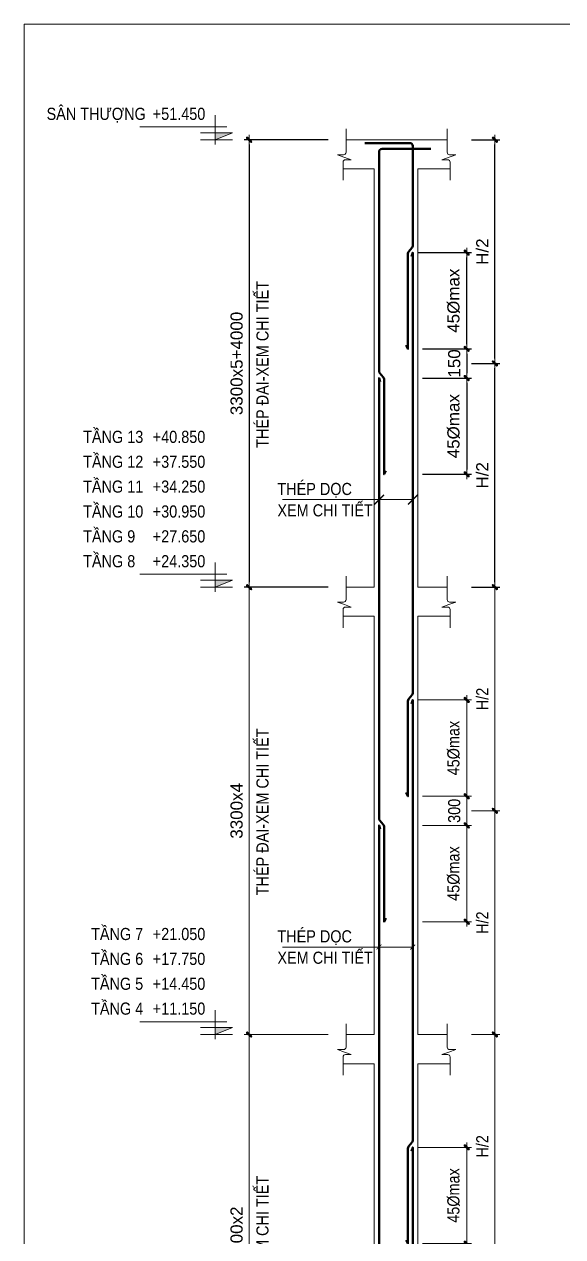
# Model space of a CAD drawing. Header units: millimetres. Extents: x -146909 to 4830753, y -683702 to -336947.
# Drawn here: x 4617779 to 4620549, y -440995 to -434762 of the extents above; entities that cross this region are included whole.
import ezdxf
from ezdxf.enums import TextEntityAlignment as Align

# ---------------------------------------------------------------- set-up
doc = ezdxf.new("R2010")
doc.units = ezdxf.units.MM
doc.header["$MEASUREMENT"] = 0
doc.layers.get('0').update_dxf_attribs({"lineweight": 9})
doc.layers.get('Defpoints').update_dxf_attribs({"color": 10, "lineweight": 0})
for name, color, linetype, lineweight in [('Ap0314_Kh', 253, 'Continuous', 15), ('Ap0315_FL', 145, 'Continuous', 13), ('chunho.q', 1, 'Continuous', 13), ('CTHEP', 4, 'Continuous', 50), ('DBAO', 2, 'Continuous', 13), ('HATCH', 8, 'Continuous', 9), ('KTH', 154, 'Continuous', 9), ('STICK', 1, 'Continuous', 9)]:
    doc.layers.add(name, color=color, linetype=linetype, lineweight=lineweight)
doc.styles.add('Ap_vn_vni.shx', font='vn_vni.shx', dxfattribs={"width": 0.8})
doc.styles.add('arial', font='arial.ttf', dxfattribs={"width": 0.85})
doc.styles.add('TTP-HelCon', font='arial.ttf')
doc.dimstyles.new('Ap_Model', dxfattribs={"dimscale": 100, "dimtxt": 2.5, "dimasz": 1, "dimexe": 1, "dimexo": 1, "dimgap": 1, "dimtad": 1, "dimdec": 0, "dimzin": 3, "dimdsep": 46, "dimtxsty": 'Ap_vn_vni.shx', "dimblk": 'ARCHTICK', "dimcen": 1, "dimdle": 1, "dimclrd": 256, "dimclre": 256, "dimclrt": 7, "dimazin": 2, "dimtfac": 100, "dimtdec": 0, "dimtix": 1, "dimtmove": 2, "dimatfit": 2, "dimldrblk": 'OPEN30', "dimfxl": 1, "dimtolj": 1, "dimtzin": 0, "dimlwd": -1, "dimlwe": -1, "dimarcsym": 0})
doc.dimstyles.new('TTP-25', dxfattribs={"dimscale": 25, "dimtxt": 2.5, "dimasz": 1, "dimexe": 1, "dimexo": 1, "dimgap": 0.09, "dimtad": 0, "dimdec": 4, "dimrnd": 10, "dimzin": 9, "dimdsep": 46, "dimtxsty": 'TTP-HelCon', "dimblk": 'Stick', "dimcen": 0.09, "dimdle": 1.5, "dimclrd": 256, "dimclre": 256, "dimclrt": 1, "dimadec": 0, "dimazin": 0, "dimtfac": 1, "dimtdec": 4, "dimtmove": 0, "dimatfit": 3, "dimldrblk": 'ARCHTICK', "dimfxl": 1, "dimtvp": 1, "dimtolj": 1, "dimtzin": 0, "dimarcsym": 0})
doc.dimstyles.new('TTP-50', dxfattribs={"dimscale": 50, "dimtxt": 2.5, "dimasz": 1, "dimexe": 1, "dimexo": 1, "dimgap": 0.09, "dimtad": 0, "dimdec": 4, "dimzin": 9, "dimdsep": 46, "dimtxsty": 'arial', "dimblk": 'Stick', "dimcen": 0.09, "dimdle": 1.5, "dimclrd": 256, "dimclre": 256, "dimclrt": 1, "dimadec": 0, "dimazin": 0, "dimtfac": 1, "dimtdec": 4, "dimtmove": 0, "dimatfit": 3, "dimldrblk": 'ARCHTICK', "dimfxl": 1, "dimtvp": 1, "dimtolj": 1, "dimtzin": 0, "dimarcsym": 0})

# ---------------------------------------------------------------- blocks, each defined once
blk = doc.blocks.new('Stick')
at = {"layer": 'STICK'}
h = blk.add_hatch(color=256, dxfattribs=at)
edge = h.paths.add_edge_path()
edge.add_line((0.3, 0.5), (-0.5, -0.3))
edge.add_arc((-0.4, -0.4), 0.141, 135, 315)
edge.add_line((-0.3, -0.5), (0.5, 0.3))
edge.add_arc((0.4, 0.4), 0.141, 315, 495)
blk.add_line((1, 0), (-1, 0), dxfattribs=at)
blk.add_lwpolyline([(0.3, 0.5), (-0.5, -0.3, 1), (-0.3, -0.5), (0.5, 0.3, 1), (0.3, 0.5, 1)], format="xyb", dxfattribs=at)
blk = doc.blocks.new('*D133')
at = {"layer": 'Defpoints', "color": 0, "transparency": 16777216}
for p in [(-425, 4600), (-425, 0), (-1287, 0)]:
    blk.add_point(p, dxfattribs=at)
at = {"layer": 'KTH', "lineweight": -2, "transparency": 16777216}
for p, q in [((-475, 4600), (-1337, 4600)), ((-1287, 4550), (-1287, 50)), ((-475, 0), (-1337, 0))]:
    blk.add_line(p, q, dxfattribs=at)
at = {"layer": 'KTH', "lineweight": -2, "transparency": 16777216, "xscale": 50, "yscale": 50, "zscale": 50}
for p, rotation in [((-1287, 4600), 90), ((-1287, 0), 270)]:
    blk.add_blockref('Stick', p, dxfattribs=dict(at, rotation=rotation))
at = {"layer": 'KTH', "color": 1, "transparency": 16777216, "insert": (-1415, 2300), "char_height": 125, "attachment_point": 5, "rotation": 90, "style": 'arial'}
blk.add_mtext('\\A1;{\\W1;3300x4}', dxfattribs=at)
blk = doc.blocks.new('_ArchTick')
at = {"color": 0, "linetype": 'ByBlock', "const_width": 0.15}
blk.add_lwpolyline([(-0.5, -0.5), (0.5, 0.5)], dxfattribs=at)
blk = doc.blocks.new('*D134')
at = {"layer": 'Defpoints', "color": 0, "transparency": 16777216}
for p in [(952, 2300), (1242, 2300), (952, 0)]:
    blk.add_point(p, dxfattribs=at)
at = {"layer": 'KTH', "lineweight": -2, "transparency": 16777216}
for p, q in [((1002, 2300), (1292, 2300)), ((1242, 50), (1242, 2250)), ((1002, 0), (1292, 0))]:
    blk.add_line(p, q, dxfattribs=at)
at = {"layer": 'KTH', "lineweight": -2, "transparency": 16777216, "xscale": 50, "yscale": 50, "zscale": 50}
for p, rotation in [((1242, 2300), 90), ((1242, 0), 270)]:
    blk.add_blockref('Stick', p, dxfattribs=dict(at, rotation=rotation))
at = {"layer": 'KTH', "color": 1, "transparency": 16777216, "insert": (1113, 1150), "char_height": 125, "attachment_point": 5, "rotation": 90, "style": 'arial'}
blk.add_mtext('\\A1;H/2', dxfattribs=at)
blk = doc.blocks.new('*D135')
at = {"layer": 'Defpoints', "color": 0, "transparency": 16777216}
for p in [(952, 4600), (1242, 4600), (952, 2300)]:
    blk.add_point(p, dxfattribs=at)
at = {"layer": 'KTH', "lineweight": -2, "transparency": 16777216}
for p, q in [((1002, 4600), (1292, 4600)), ((1242, 2350), (1242, 4550)), ((1002, 2300), (1292, 2300))]:
    blk.add_line(p, q, dxfattribs=at)
at = {"layer": 'KTH', "lineweight": -2, "transparency": 16777216, "xscale": 50, "yscale": 50, "zscale": 50}
for p, rotation in [((1242, 4600), 90), ((1242, 2300), 270)]:
    blk.add_blockref('Stick', p, dxfattribs=dict(at, rotation=rotation))
at = {"layer": 'KTH', "color": 1, "transparency": 16777216, "insert": (1113, 3450), "char_height": 125, "attachment_point": 5, "rotation": 90, "style": 'arial'}
blk.add_mtext('\\A1;H/2', dxfattribs=at)
blk = doc.blocks.new('*D136')
at = {"layer": 'Defpoints', "color": 0, "transparency": 16777216}
for p in [(448, 2150), (448, 1160), (952, 1160)]:
    blk.add_point(p, dxfattribs=at)
at = {"layer": 'KTH', "lineweight": -2, "transparency": 16777216}
for p, q in [((498, 2150), (1002, 2150)), ((952, 2100), (952, 1210)), ((498, 1160), (1002, 1160))]:
    blk.add_line(p, q, dxfattribs=at)
at = {"layer": 'KTH', "lineweight": -2, "transparency": 16777216, "xscale": 50, "yscale": 50, "zscale": 50}
for p, rotation in [((952, 2150), 90), ((952, 1160), 270)]:
    blk.add_blockref('Stick', p, dxfattribs=dict(at, rotation=rotation))
at = {"layer": 'KTH', "color": 1, "transparency": 16777216, "insert": (817, 1655), "char_height": 125, "attachment_point": 5, "rotation": 90, "style": 'arial'}
blk.add_mtext('\\A1;45%%Cmax', dxfattribs=at)
blk = doc.blocks.new('*D137')
at = {"layer": 'Defpoints', "color": 0, "transparency": 16777216}
for p in [(397, 3440), (952, 3440), (448, 2450)]:
    blk.add_point(p, dxfattribs=at)
at = {"layer": 'KTH', "lineweight": -2, "transparency": 16777216}
for p, q in [((447, 3440), (1002, 3440)), ((952, 2500), (952, 3390)), ((498, 2450), (1002, 2450))]:
    blk.add_line(p, q, dxfattribs=at)
at = {"layer": 'KTH', "lineweight": -2, "transparency": 16777216, "xscale": 50, "yscale": 50, "zscale": 50}
for p, rotation in [((952, 3440), 90), ((952, 2450), 270)]:
    blk.add_blockref('Stick', p, dxfattribs=dict(at, rotation=rotation))
at = {"layer": 'KTH', "color": 1, "transparency": 16777216, "insert": (817, 2945), "char_height": 125, "attachment_point": 5, "rotation": 90, "style": 'arial'}
blk.add_mtext('\\A1;45%%Cmax', dxfattribs=at)
blk = doc.blocks.new('*D138')
at = {"layer": 'Defpoints', "color": 0, "transparency": 16777216}
for p in [(448, 2450), (448, 2150), (952, 2150)]:
    blk.add_point(p, dxfattribs=at)
at = {"layer": 'KTH', "lineweight": -2, "transparency": 16777216}
for p, q in [((498, 2450), (1002, 2450)), ((952, 2400), (952, 2200)), ((498, 2150), (1002, 2150))]:
    blk.add_line(p, q, dxfattribs=at)
at = {"layer": 'KTH', "lineweight": -2, "transparency": 16777216, "xscale": 50, "yscale": 50, "zscale": 50}
for p, rotation in [((952, 2450), 90), ((952, 2150), 270)]:
    blk.add_blockref('Stick', p, dxfattribs=dict(at, rotation=rotation))
at = {"layer": 'KTH', "color": 1, "transparency": 16777216, "insert": (824, 2300), "char_height": 125, "attachment_point": 5, "rotation": 90, "style": 'arial'}
blk.add_mtext('\\A1;300', dxfattribs=at)
blk = doc.blocks.new('SZDFDG')
at = {"layer": 'DBAO'}
for p, q in [((0, -48), (0, 252)), ((120, 132), (-775, 132)), ((180, 72), (-150, 72)), ((180, 0), (-150, 0)), ((0, 0), (180, 72))]:
    blk.add_line(p, q, dxfattribs=at)
at = {"layer": 'HATCH'}
blk.add_solid([(0, 0), (180, 72), (0, 72)], dxfattribs=at)
blk = doc.blocks.new('*D139')
at = {"layer": 'Defpoints', "color": 0, "transparency": 16777216}
for p in [(-425, 4600), (-425, 0), (-1287, 0)]:
    blk.add_point(p, dxfattribs=at)
at = {"layer": 'KTH', "lineweight": -2, "transparency": 16777216}
for p, q in [((-475, 4600), (-1337, 4600)), ((-1287, 4550), (-1287, 50)), ((-475, 0), (-1337, 0))]:
    blk.add_line(p, q, dxfattribs=at)
at = {"layer": 'KTH', "lineweight": -2, "transparency": 16777216, "xscale": 50, "yscale": 50, "zscale": 50}
for p, rotation in [((-1287, 4600), 90), ((-1287, 0), 270)]:
    blk.add_blockref('Stick', p, dxfattribs=dict(at, rotation=rotation))
at = {"layer": 'KTH', "color": 1, "transparency": 16777216, "insert": (-1415, 2300), "char_height": 125, "attachment_point": 5, "rotation": 90, "style": 'arial'}
blk.add_mtext('\\A1;{\\W1;3400+3300x2}', dxfattribs=at)
blk = doc.blocks.new('*D140')
at = {"layer": 'Defpoints', "color": 0, "transparency": 16777216}
for p in [(952, 2300), (1242, 2300), (952, 0)]:
    blk.add_point(p, dxfattribs=at)
at = {"layer": 'KTH', "lineweight": -2, "transparency": 16777216}
for p, q in [((1002, 2300), (1292, 2300)), ((1242, 50), (1242, 2250)), ((1002, 0), (1292, 0))]:
    blk.add_line(p, q, dxfattribs=at)
at = {"layer": 'KTH', "lineweight": -2, "transparency": 16777216, "xscale": 50, "yscale": 50, "zscale": 50}
for p, rotation in [((1242, 2300), 90), ((1242, 0), 270)]:
    blk.add_blockref('Stick', p, dxfattribs=dict(at, rotation=rotation))
at = {"layer": 'KTH', "color": 1, "transparency": 16777216, "insert": (1113, 1150), "char_height": 125, "attachment_point": 5, "rotation": 90, "style": 'arial'}
blk.add_mtext('\\A1;H/2', dxfattribs=at)
blk = doc.blocks.new('*D141')
at = {"layer": 'Defpoints', "color": 0, "transparency": 16777216}
for p in [(952, 4600), (1242, 4600), (952, 2300)]:
    blk.add_point(p, dxfattribs=at)
at = {"layer": 'KTH', "lineweight": -2, "transparency": 16777216}
for p, q in [((1002, 4600), (1292, 4600)), ((1242, 2350), (1242, 4550)), ((1002, 2300), (1292, 2300))]:
    blk.add_line(p, q, dxfattribs=at)
at = {"layer": 'KTH', "lineweight": -2, "transparency": 16777216, "xscale": 50, "yscale": 50, "zscale": 50}
for p, rotation in [((1242, 4600), 90), ((1242, 2300), 270)]:
    blk.add_blockref('Stick', p, dxfattribs=dict(at, rotation=rotation))
at = {"layer": 'KTH', "color": 1, "transparency": 16777216, "insert": (1113, 3450), "char_height": 125, "attachment_point": 5, "rotation": 90, "style": 'arial'}
blk.add_mtext('\\A1;H/2', dxfattribs=at)
blk = doc.blocks.new('*D142')
at = {"layer": 'Defpoints', "color": 0, "transparency": 16777216}
for p in [(448, 2150), (448, 1160), (952, 1160)]:
    blk.add_point(p, dxfattribs=at)
at = {"layer": 'KTH', "lineweight": -2, "transparency": 16777216}
for p, q in [((498, 2150), (1002, 2150)), ((952, 2100), (952, 1210)), ((498, 1160), (1002, 1160))]:
    blk.add_line(p, q, dxfattribs=at)
at = {"layer": 'KTH', "lineweight": -2, "transparency": 16777216, "xscale": 50, "yscale": 50, "zscale": 50}
for p, rotation in [((952, 2150), 90), ((952, 1160), 270)]:
    blk.add_blockref('Stick', p, dxfattribs=dict(at, rotation=rotation))
at = {"layer": 'KTH', "color": 1, "transparency": 16777216, "insert": (817, 1655), "char_height": 125, "attachment_point": 5, "rotation": 90, "style": 'arial'}
blk.add_mtext('\\A1;45%%Cmax', dxfattribs=at)
blk = doc.blocks.new('*D143')
at = {"layer": 'Defpoints', "color": 0, "transparency": 16777216}
for p in [(397, 3440), (952, 3440), (448, 2450)]:
    blk.add_point(p, dxfattribs=at)
at = {"layer": 'KTH', "lineweight": -2, "transparency": 16777216}
for p, q in [((447, 3440), (1002, 3440)), ((952, 2500), (952, 3390)), ((498, 2450), (1002, 2450))]:
    blk.add_line(p, q, dxfattribs=at)
at = {"layer": 'KTH', "lineweight": -2, "transparency": 16777216, "xscale": 50, "yscale": 50, "zscale": 50}
for p, rotation in [((952, 3440), 90), ((952, 2450), 270)]:
    blk.add_blockref('Stick', p, dxfattribs=dict(at, rotation=rotation))
at = {"layer": 'KTH', "color": 1, "transparency": 16777216, "insert": (817, 2945), "char_height": 125, "attachment_point": 5, "rotation": 90, "style": 'arial'}
blk.add_mtext('\\A1;45%%Cmax', dxfattribs=at)
blk = doc.blocks.new('*D144')
at = {"layer": 'Defpoints', "color": 0, "transparency": 16777216}
for p in [(448, 2450), (448, 2150), (952, 2150)]:
    blk.add_point(p, dxfattribs=at)
at = {"layer": 'KTH', "lineweight": -2, "transparency": 16777216}
for p, q in [((498, 2450), (1002, 2450)), ((952, 2400), (952, 2200)), ((498, 2150), (1002, 2150))]:
    blk.add_line(p, q, dxfattribs=at)
at = {"layer": 'KTH', "lineweight": -2, "transparency": 16777216, "xscale": 50, "yscale": 50, "zscale": 50}
for p, rotation in [((952, 2450), 90), ((952, 2150), 270)]:
    blk.add_blockref('Stick', p, dxfattribs=dict(at, rotation=rotation))
at = {"layer": 'KTH', "color": 1, "transparency": 16777216, "insert": (824, 2300), "char_height": 125, "attachment_point": 5, "rotation": 90, "style": 'arial'}
blk.add_mtext('\\A1;300', dxfattribs=at)
blk = doc.blocks.new('*D304')
at = {"layer": 'Defpoints', "color": 0, "transparency": 16777216}
for p in [(4619366.2, -435355.8), (4618935.1, -437655.8), (4619366.2, -437655.8)]:
    blk.add_point(p, dxfattribs=at)
at = {"layer": 'KTH', "lineweight": -2, "transparency": 16777216}
for p, q in [((4619341.2, -435355.8), (4618910.1, -435355.8)), ((4618935.1, -435380.8), (4618935.1, -437630.8)), ((4619341.2, -437655.8), (4618910.1, -437655.8))]:
    blk.add_line(p, q, dxfattribs=at)
at = {"layer": 'KTH', "lineweight": -2, "transparency": 16777216, "xscale": 25, "yscale": 25, "zscale": 25}
for p, rotation in [((4618935.1, -435355.8), 90), ((4618935.1, -437655.8), 270)]:
    blk.add_blockref('Stick', p, dxfattribs=dict(at, rotation=rotation))
at = {"layer": 'KTH', "color": 1, "transparency": 16777216, "insert": (4618871.2, -436505.8), "char_height": 62.5, "attachment_point": 5, "rotation": 90, "style": 'TTP-HelCon'}
blk.add_mtext('\\A1;3300x5+4000', dxfattribs=at)
blk = doc.blocks.new('*D305')
at = {"layer": 'Defpoints', "color": 0, "transparency": 16777216}
for p in [(4620054.4, -436505.8), (4620199.6, -436505.8), (4620054.4, -437655.8)]:
    blk.add_point(p, dxfattribs=at)
at = {"layer": 'KTH', "lineweight": -2, "transparency": 16777216}
for p, q in [((4620079.4, -436505.8), (4620224.6, -436505.8)), ((4620199.6, -437630.8), (4620199.6, -436530.8)), ((4620079.4, -437655.8), (4620224.6, -437655.8))]:
    blk.add_line(p, q, dxfattribs=at)
at = {"layer": 'KTH', "lineweight": -2, "transparency": 16777216, "xscale": 25, "yscale": 25, "zscale": 25}
for p, rotation in [((4620199.6, -436505.8), 90), ((4620199.6, -437655.8), 270)]:
    blk.add_blockref('Stick', p, dxfattribs=dict(at, rotation=rotation))
at = {"layer": 'KTH', "color": 1, "transparency": 16777216, "insert": (4620134.9, -437080.8), "char_height": 62.5, "attachment_point": 5, "rotation": 90, "style": 'TTP-HelCon'}
blk.add_mtext('\\A1;H/2', dxfattribs=at)
blk = doc.blocks.new('*D306')
at = {"layer": 'Defpoints', "color": 0, "transparency": 16777216}
for p in [(4620054.4, -435355.8), (4620199.6, -435355.8), (4620054.4, -436505.8)]:
    blk.add_point(p, dxfattribs=at)
at = {"layer": 'KTH', "lineweight": -2, "transparency": 16777216}
for p, q in [((4620079.4, -435355.8), (4620224.6, -435355.8)), ((4620199.6, -436480.8), (4620199.6, -435380.8)), ((4620079.4, -436505.8), (4620224.6, -436505.8))]:
    blk.add_line(p, q, dxfattribs=at)
at = {"layer": 'KTH', "lineweight": -2, "transparency": 16777216, "xscale": 25, "yscale": 25, "zscale": 25}
for p, rotation in [((4620199.6, -435355.8), 90), ((4620199.6, -436505.8), 270)]:
    blk.add_blockref('Stick', p, dxfattribs=dict(at, rotation=rotation))
at = {"layer": 'KTH', "color": 1, "transparency": 16777216, "insert": (4620134.9, -435930.8), "char_height": 62.5, "attachment_point": 5, "rotation": 90, "style": 'TTP-HelCon'}
blk.add_mtext('\\A1;H/2', dxfattribs=at)
blk = doc.blocks.new('*D307')
at = {"layer": 'Defpoints', "color": 0, "transparency": 16777216}
for p in [(4619802.5, -436580.8), (4619802.5, -437075.8), (4620054.4, -437075.8)]:
    blk.add_point(p, dxfattribs=at)
at = {"layer": 'KTH', "lineweight": -2, "transparency": 16777216}
for p, q in [((4619827.5, -436580.8), (4620079.4, -436580.8)), ((4620054.4, -436605.8), (4620054.4, -437050.8)), ((4619827.5, -437075.8), (4620079.4, -437075.8))]:
    blk.add_line(p, q, dxfattribs=at)
at = {"layer": 'KTH', "lineweight": -2, "transparency": 16777216, "xscale": 25, "yscale": 25, "zscale": 25}
for p, rotation in [((4620054.4, -436580.8), 90), ((4620054.4, -437075.8), 270)]:
    blk.add_blockref('Stick', p, dxfattribs=dict(at, rotation=rotation))
at = {"layer": 'KTH', "color": 1, "transparency": 16777216, "insert": (4619987.1, -436828.3), "char_height": 62.5, "attachment_point": 5, "rotation": 90, "style": 'TTP-HelCon'}
blk.add_mtext('\\A1;45%%Cmax', dxfattribs=at)
blk = doc.blocks.new('*D308')
at = {"layer": 'Defpoints', "color": 0, "transparency": 16777216}
for p in [(4619777.2, -435935.8), (4620054.4, -435935.8), (4619802.5, -436430.8)]:
    blk.add_point(p, dxfattribs=at)
at = {"layer": 'KTH', "lineweight": -2, "transparency": 16777216}
for p, q in [((4619802.2, -435935.8), (4620079.4, -435935.8)), ((4620054.4, -436405.8), (4620054.4, -435960.8)), ((4619827.5, -436430.8), (4620079.4, -436430.8))]:
    blk.add_line(p, q, dxfattribs=at)
at = {"layer": 'KTH', "lineweight": -2, "transparency": 16777216, "xscale": 25, "yscale": 25, "zscale": 25}
for p, rotation in [((4620054.4, -435935.8), 90), ((4620054.4, -436430.8), 270)]:
    blk.add_blockref('Stick', p, dxfattribs=dict(at, rotation=rotation))
at = {"layer": 'KTH', "color": 1, "transparency": 16777216, "insert": (4619987.1, -436183.3), "char_height": 62.5, "attachment_point": 5, "rotation": 90, "style": 'TTP-HelCon'}
blk.add_mtext('\\A1;45%%Cmax', dxfattribs=at)
blk = doc.blocks.new('*D309')
at = {"layer": 'Defpoints', "color": 0, "transparency": 16777216}
for p in [(4619802.5, -436430.8), (4619802.5, -436580.8), (4620054.4, -436580.8)]:
    blk.add_point(p, dxfattribs=at)
at = {"layer": 'KTH', "lineweight": -2, "transparency": 16777216}
for p, q in [((4619827.5, -436430.8), (4620079.4, -436430.8)), ((4620054.4, -436455.8), (4620054.4, -436555.8)), ((4619827.5, -436580.8), (4620079.4, -436580.8))]:
    blk.add_line(p, q, dxfattribs=at)
at = {"layer": 'KTH', "lineweight": -2, "transparency": 16777216, "xscale": 25, "yscale": 25, "zscale": 25}
for p, rotation in [((4620054.4, -436430.8), 90), ((4620054.4, -436580.8), 270)]:
    blk.add_blockref('Stick', p, dxfattribs=dict(at, rotation=rotation))
at = {"layer": 'KTH', "color": 1, "transparency": 16777216, "insert": (4619990.6, -436505.8), "char_height": 62.5, "attachment_point": 5, "rotation": 90, "style": 'TTP-HelCon'}
blk.add_mtext('\\A1;150', dxfattribs=at)
blk = doc.blocks.new('MC 4-8')
at = {"layer": 'Ap0314_Kh'}
for points in [[(-319.91798, 4183.06887), (-319.91798, 4369.52893, -0.4142135624), (-294.91798, 4394.52893), (-235.98547, 4394.52893), (-306.58991, 4420.14984), (-377.19435, 4445.77074), (-314.91798, 4445.77074, 0.4142135624), (-289.91798, 4470.77074), (-289.91798, 4711.23647)], [(781.24606, 4183.06887), (781.24606, 4369.52893, 0.4142135624), (756.24606, 4394.52893), (697.31354, 4394.52893), (767.91798, 4420.14984), (838.52242, 4445.77074), (776.24606, 4445.77074, -0.4142135624), (751.24606, 4470.77074), (751.24606, 4711.23647)]]:
    blk.add_lwpolyline(points, format="xyb", dxfattribs=at)
at = {"layer": 'CTHEP', "ltscale": 0.02}
for points in [[(119.43714, 1197.15407), (101.13953, 1160), (101.12191, 2139.03118, 0.1768389138), (94.06456, 2158.36029), (57.62711, 2201.60847, -0.1768435065), (50.56976, 2220.9381), (50.56976, 4599.96989), (50.56976, 4599.96989)], [(328.56077, 2487.13902), (346.85839, 2449.98495), (346.85707, 3429.05171, -0.1769016467), (353.91871, 3448.38654), (390.36859, 3491.62999, 0.1769007594), (397.43024, 3510.96472), (397.43024, 4599.96989), (397.43024, 4599.96989)]]:
    blk.add_lwpolyline(points, format="xyb", dxfattribs=at)
for points in [[(397.43024, 0), (397.43024, 3440), (382.57149, 3400.48024)], [(50.56976, 0), (50.56976, 2149.98495), (60.87351, 2110.46519)]]:
    blk.add_lwpolyline(points, dxfattribs=at)
at = {"layer": 'DBAO'}
for p, q in [((-289.91798, 4599.96989), (0, 4599.96989)), ((751.24606, 4599.96989), (448, 4599.96989)), ((-319.91798, 4299.96989), (0, 4299.96989)), ((0, 4299.96989), (0, 0)), ((448, 4299.96989), (448, 0)), ((781.24606, 4299.96989), (448, 4299.96989))]:
    blk.add_line(p, q, dxfattribs=at)
at = {"layer": 'KTH'}
blk.add_blockref('SZDFDG', (-1637.3702, 0), dxfattribs=at)
at = {"layer": 'chunho.q', "lineweight": 18, "style": 'arial', "width": 0.85}
blk.add_text('THÉP ĐAI-XEM CHI TIẾT ', height=125, rotation=90, dxfattribs=at).set_placement((-1087.09319, 1432.16481))
at = {"layer": 'chunho.q', "color": 51, "style": 'arial', "width": 0.85}
for s, p in [('TẦNG 7', (-2912.14528, 971.23026)), ('TẦNG 6', (-2912.14528, 715.48684)), ('TẦNG 5', (-2912.14528, 459.74342)), ('TẦNG 4', (-2912.14528, 204))]:
    blk.add_text(s, height=125, dxfattribs=at).set_placement(p)
at = {"layer": 'chunho.q', "color": 1, "style": 'arial', "width": 0.85}
for s, p in [('+21.050', (-1737.23539, 971.23026)), ('+17.750', (-1737.23539, 715.48684)), ('+14.450', (-1737.23539, 459.74342)), ('+11.150', (-1737.23539, 204))]:
    blk.add_text(s, height=125, dxfattribs=at).set_placement(p, align=Align.RIGHT)
for s, p in [('THÉP DỌC', (-995.54581, 946.93827)), ('XEM CHI TIẾT', (-995.54581, 727.27239))]:
    blk.add_text(s, height=125, dxfattribs=at).set_placement(p)
at = {"layer": 'KTH'}
for base, p1, p2, angle, text, picture, middle in [((-1286.84507, 0), (-424.66696, 4599.96989), (-424.66696, 0), 270, '{\\W1;3300x4}', '*D133', (-1414.57358, 2299.98495)), ((1242.06169, 4599.96989), (951.77842, 2299.98495), (951.77842, 4599.96989), 90, 'H/2', '*D135', (1112.79839, 3449.97742)), ((951.77842, 3440), (448, 2449.98495), (397.43024, 3440), 90, '45%%Cmax', '*D137', (817.14336, 2944.99247)), ((1242.06169, 2299.98495), (951.77842, 0), (951.77842, 2299.98495), 90, 'H/2', '*D134', (1112.79839, 1149.99247)), ((951.77842, 1160), (448, 2149.98495), (448, 1160), 90, '45%%Cmax', '*D136', (817.14336, 1654.99247))]:
    dim = blk.add_linear_dim(base=base, p1=p1, p2=p2, angle=angle, text=text, dimstyle='TTP-50', dxfattribs=at)
    dim.commit()
    dim.dimension.update_dxf_attribs({"geometry": picture, "text_midpoint": middle})
dim = blk.add_linear_dim(base=(951.77842, 2149.98495), p1=(448, 2449.98495), p2=(448, 2149.98495), angle=90, dimstyle='TTP-50', dxfattribs=at)
dim.commit()
dim.dimension.update_dxf_attribs({"geometry": '*D138', "text_midpoint": (824.04991, 2299.98495)})
at = {"layer": 'Ap0315_FL'}
for points in [[(397.43024, 899.81205), (-944.78449, 899.81205)], [(50.56976, 899.81205), (-944.78449, 899.81205)]]:
    blk.add_leader(points, dimstyle='Ap_Model', override={"dimasz": 0.5, "dimgap": 1, "dimtad": 0, "dimldrblk": 'ArchTick'}, dxfattribs=at)
blk = doc.blocks.new('MC 1-4')
at = {"layer": 'Ap0314_Kh'}
for points in [[(-319.91798, 4183.06887), (-319.91798, 4369.52893, -0.4142135624), (-294.91798, 4394.52893), (-235.98547, 4394.52893), (-306.58991, 4420.14984), (-377.19435, 4445.77074), (-314.91798, 4445.77074, 0.4142135624), (-289.91798, 4470.77074), (-289.91798, 4711.23647)], [(781.24606, 4183.06887), (781.24606, 4369.52893, 0.4142135624), (756.24606, 4394.52893), (697.31354, 4394.52893), (767.91798, 4420.14984), (838.52242, 4445.77074), (776.24606, 4445.77074, -0.4142135624), (751.24606, 4470.77074), (751.24606, 4711.23647)]]:
    blk.add_lwpolyline(points, format="xyb", dxfattribs=at)
at = {"layer": 'CTHEP', "ltscale": 0.02}
for points in [[(119.43714, 1197.15407), (101.13953, 1160), (101.12191, 2139.03118, 0.1768389138), (94.06456, 2158.36029), (57.62711, 2201.60847, -0.1768435065), (50.56976, 2220.9381), (50.56976, 4599.96989), (50.56976, 4599.96989)], [(328.56077, 2487.13902), (346.85839, 2449.98495), (346.85707, 3429.05171, -0.1769016467), (353.91871, 3448.38654), (390.36859, 3491.62999, 0.1769007594), (397.43024, 3510.96472), (397.43024, 4599.96989), (397.43024, 4599.96989)]]:
    blk.add_lwpolyline(points, format="xyb", dxfattribs=at)
for points in [[(397.43024, 0), (397.43024, 3440), (382.57149, 3400.48024)], [(50.56976, 0), (50.56976, 2149.98495), (60.87351, 2110.46519)]]:
    blk.add_lwpolyline(points, dxfattribs=at)
at = {"layer": 'DBAO'}
for p, q in [((-289.91798, 4599.96989), (0, 4599.96989)), ((751.24606, 4599.96989), (448, 4599.96989)), ((-319.91798, 4299.96989), (0, 4299.96989)), ((0, 4299.96989), (0, 0)), ((448, 4299.96989), (448, 0)), ((781.24606, 4299.96989), (448, 4299.96989))]:
    blk.add_line(p, q, dxfattribs=at)
at = {"layer": 'KTH'}
blk.add_blockref('SZDFDG', (-1637.3702, 0), dxfattribs=at)
at = {"layer": 'chunho.q', "lineweight": 18, "style": 'arial', "width": 0.85}
blk.add_text('THÉP ĐAI-XEM CHI TIẾT ', height=125, rotation=90, dxfattribs=at).set_placement((-1087.09319, 1432.16481))
at = {"layer": 'chunho.q', "color": 1, "style": 'arial', "width": 0.85}
for s, p in [('THÉP DỌC', (-995.54581, 946.93827)), ('XEM CHI TIẾT', (-995.54581, 727.27239))]:
    blk.add_text(s, height=125, dxfattribs=at).set_placement(p)
at = {"layer": 'chunho.q', "color": 51, "style": 'arial', "width": 0.85}
for s, p in [('TẦNG 3', (-2823.97721, 715.48684)), ('TẦNG 2', (-2823.97721, 459.74342)), ('TẦNG 1', (-2823.97721, 204))]:
    blk.add_text(s, height=125, dxfattribs=at).set_placement(p)
at = {"layer": 'chunho.q', "color": 1, "style": 'arial', "width": 0.85}
for s, p in [('+7.850', (-1737.23539, 715.48684)), ('+4.550', (-1737.23539, 459.74342)), ('+1.150', (-1737.23539, 204))]:
    blk.add_text(s, height=125, dxfattribs=at).set_placement(p, align=Align.RIGHT)
at = {"layer": 'KTH'}
for base, p1, p2, angle, text, picture, middle in [((-1286.84507, 0), (-424.66696, 4599.96989), (-424.66696, 0), 270, '{\\W1;3400+3300x2}', '*D139', (-1414.57358, 2299.98495)), ((1242.06169, 4599.96989), (951.77842, 2299.98495), (951.77842, 4599.96989), 90, 'H/2', '*D141', (1112.79839, 3449.97742)), ((951.77842, 3440), (448, 2449.98495), (397.43024, 3440), 90, '45%%Cmax', '*D143', (817.14336, 2944.99247)), ((1242.06169, 2299.98495), (951.77842, 0), (951.77842, 2299.98495), 90, 'H/2', '*D140', (1112.79839, 1149.99247)), ((951.77842, 1160), (448, 2149.98495), (448, 1160), 90, '45%%Cmax', '*D142', (817.14336, 1654.99247))]:
    dim = blk.add_linear_dim(base=base, p1=p1, p2=p2, angle=angle, text=text, dimstyle='TTP-50', dxfattribs=at)
    dim.commit()
    dim.dimension.update_dxf_attribs({"geometry": picture, "text_midpoint": middle})
dim = blk.add_linear_dim(base=(951.77842, 2149.98495), p1=(448, 2449.98495), p2=(448, 2149.98495), angle=90, dimstyle='TTP-50', dxfattribs=at)
dim.commit()
dim.dimension.update_dxf_attribs({"geometry": '*D144', "text_midpoint": (824.04991, 2299.98495)})
at = {"layer": 'Ap0315_FL'}
for points in [[(397.43024, 899.81205), (-944.78449, 899.81205)], [(50.56976, 899.81205), (-944.78449, 899.81205)]]:
    blk.add_leader(points, dimstyle='Ap_Model', override={"dimasz": 0.5, "dimgap": 1, "dimtad": 0, "dimldrblk": 'ArchTick'}, dxfattribs=at)

msp = doc.modelspace()

# ---------------------------------------------------------------- linework, layer by layer
at = {"layer": 'Ap0314_Kh'}
for points in [[(4619418.57516, -435564.24084), (4619418.57516, -435471.01081, -0.4142135624), (4619431.07516, -435458.51081), (4619460.54142, -435458.51081), (4619389.93698, -435432.88991), (4619421.07516, -435432.88991, 0.4142135624), (4619433.57516, -435420.38991), (4619433.57516, -435300.15704)], [(4619969.15718, -435564.24084), (4619969.15718, -435471.01081, 0.4142135624), (4619956.65718, -435458.51081), (4619927.19092, -435458.51081), (4619997.79536, -435432.88991), (4619966.65718, -435432.88991, -0.4142135624), (4619954.15718, -435420.38991), (4619954.15718, -435300.15704)]]:
    msp.add_lwpolyline(points, format="xyb", dxfattribs=at)
at = {"layer": 'CTHEP', "ltscale": 0.02}
for p, q in [((4619762.24927, -435372.84379), (4619531.23949, -435372.84379)), ((4619618.81903, -435402.84379), (4619870.75175, -435402.84379))]:
    msp.add_line(p, q, dxfattribs=at)
for points in [[(4619742.81454, -436412.20577), (4619751.96334, -436430.7828), (4619751.96269, -435941.24942, -0.1769016467), (4619755.49351, -435931.58201), (4619773.71845, -435909.96028, 0.1769007594), (4619777.24927, -435900.29292), (4619777.24927, -435387.84379)], [(4619638.25272, -437057.19824), (4619629.10391, -437075.77528), (4619629.0951, -436586.25968, 0.1768389138), (4619625.56643, -436576.59513), (4619607.34771, -436554.97104, -0.1768435065), (4619603.81903, -436545.30623), (4619603.81903, -435417.84379)]]:
    msp.add_lwpolyline(points, format="xyb", dxfattribs=at)
for points in [[(4619777.24927, -437655.77528), (4619777.24927, -435935.77528), (4619769.81989, -435955.53515)], [(4619603.81903, -437655.77528), (4619603.81903, -436580.7828), (4619608.97091, -436600.54268)]]:
    msp.add_lwpolyline(points, dxfattribs=at)
for centre, start, end in [((4619762.24927, -435387.84379), 0, 90), ((4619618.81903, -435417.84379), 90, 180)]:
    msp.add_arc(centre, 15, start, end, dxfattribs=at)
at = {"layer": 'DBAO'}
for p, q in [((4619433.57516, -435355.79033), (4619954.15718, -435355.79033)), ((4619418.57516, -435505.79033), (4619578.53415, -435505.79033)), ((4619578.53415, -435505.79033), (4619578.53415, -437655.77528)), ((4619802.53415, -435505.79033), (4619802.53415, -437655.77528)), ((4619969.15718, -435505.79033), (4619802.53415, -435505.79033))]:
    msp.add_line(p, q, dxfattribs=at)
at = {"layer": 'DBAO', "color": 1}
msp.add_lwpolyline([(4634528.52534, -448761.98892), (4617778.52534, -448761.98892), (4617778.52534, -434761.98892), (4634528.52534, -434761.98892)], close=True, dxfattribs=at)

# ---------------------------------------------------------------- block references
at = {"layer": 'KTH', "xscale": 0.5, "yscale": 0.5, "zscale": 0.5}
for name, p in [('SZDFDG', (4618759.84905, -435355.79033)), ('SZDFDG', (4618759.84905, -437655.77528)), ('MC 4-8', (4619578.53415, -439955.76022)), ('MC 1-4', (4619578.53415, -442255.74517))]:
    msp.add_blockref(name, p, dxfattribs=at)

# ---------------------------------------------------------------- texts
at = {"layer": 'chunho.q', "color": 51, "style": 'arial', "width": 0.85}
for s, p in [('SÂN THƯỢNG', (4617893.38454, -435253.79033)), ('TẦNG 13', (4618081.54118, -436914.41673)), ('TẦNG 12', (4618081.54118, -437042.28844)), ('TẦNG 11', (4618081.54118, -437170.16015)), ('TẦNG 10', (4618081.54118, -437298.03186)), ('TẦNG 9', (4618081.54118, -437425.90357)), ('TẦNG 8', (4618081.54118, -437553.77528))]:
    msp.add_text(s, height=62.5, dxfattribs=at).set_placement(p)
at = {"layer": 'chunho.q', "color": 1, "style": 'arial', "width": 0.85}
for s, p in [('+51.450', (4618709.91646, -435253.79033)), ('+40.850', (4618709.91646, -436914.41673)), ('+37.550', (4618709.91646, -437042.28844)), ('+34.250', (4618709.91646, -437170.16015)), ('+30.950', (4618709.91646, -437298.03186)), ('+27.650', (4618709.91646, -437425.90357)), ('+24.350', (4618709.91646, -437553.77528))]:
    msp.add_text(s, height=62.5, dxfattribs=at).set_placement(p, align=Align.RIGHT)
at = {"layer": 'chunho.q', "lineweight": 18, "style": 'arial', "width": 0.85}
msp.add_text('THÉP ĐAI-XEM CHI TIẾT ', height=62.5, rotation=90, dxfattribs=at).set_placement((4619034.98756, -436939.69287))
at = {"layer": 'chunho.q', "color": 1, "style": 'arial', "width": 0.85}
for s, p in [('THÉP DỌC', (4619080.76125, -437182.30614)), ('XEM CHI TIẾT', (4619080.76125, -437292.13908))]:
    msp.add_text(s, height=62.5, dxfattribs=at).set_placement(p)

# ---------------------------------------------------------------- dimensions: what is measured, and where the dimension line sits
at = {"layer": 'KTH'}
for base, p1, p2, angle, text, picture, middle in [((4618935.11162, -437655.77528), (4619366.20067, -435355.79033), (4619366.20067, -437655.77528), 270, '3300x5+4000', '*D304', (4618871.24736, -436505.7828)), ((4620199.565, -435355.79033), (4620054.42336, -436505.7828), (4620054.42336, -435355.79033), 90, 'H/2', '*D306', (4620134.93335, -435930.78657)), ((4620054.42336, -435935.77528), (4619802.53415, -436430.7828), (4619777.24927, -435935.77528), 90, '45%%Cmax', '*D308', (4619987.10583, -436183.27904)), ((4620199.565, -436505.7828), (4620054.42336, -437655.77528), (4620054.42336, -436505.7828), 90, 'H/2', '*D305', (4620134.93335, -437080.77904)), ((4620054.42336, -437075.77528), (4619802.53415, -436580.7828), (4619802.53415, -437075.77528), 90, '45%%Cmax', '*D307', (4619987.10583, -436828.27904))]:
    dim = msp.add_linear_dim(base=base, p1=p1, p2=p2, angle=angle, text=text, dimstyle='TTP-25', dxfattribs=at)
    dim.commit()
    dim.dimension.update_dxf_attribs({"geometry": picture, "text_midpoint": middle})
dim = msp.add_linear_dim(base=(4620054.42336, -436580.7828), p1=(4619802.53415, -436430.7828), p2=(4619802.53415, -436580.7828), angle=90, dimstyle='TTP-25', dxfattribs=at)
dim.commit()
dim.dimension.update_dxf_attribs({"geometry": '*D309', "text_midpoint": (4619990.60174, -436505.7828)})

# ---------------------------------------------------------------- leaders
at = {"layer": 'Ap0315_FL'}
for points in [[(4619777.24927, -437205.86925), (4619106.14191, -437205.86925)], [(4619603.81903, -437205.86925), (4619106.14191, -437205.86925)]]:
    msp.add_leader(points, dimstyle='Ap_Model', override={"dimasz": 0.5, "dimgap": 1, "dimtad": 0, "dimldrblk": 'ArchTick'}, dxfattribs=at)

doc.saveas('drawing.dxf')
